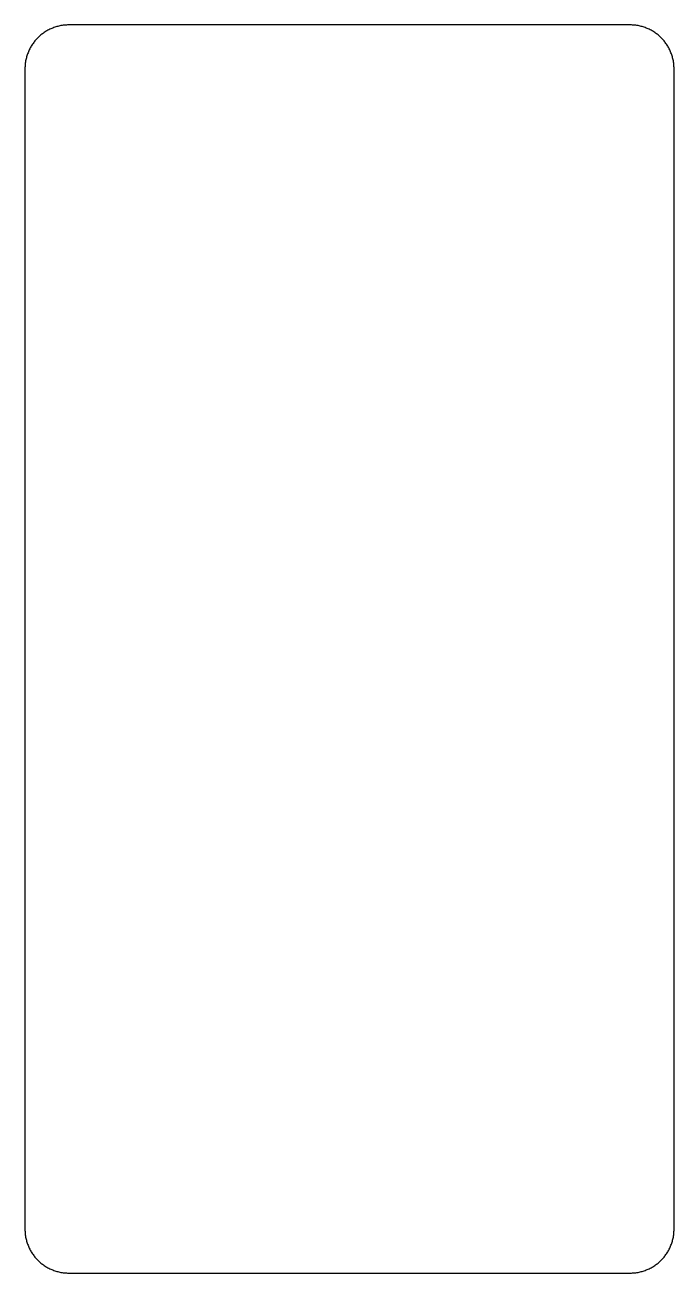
# Model space of a CAD drawing. Extents: x 75.3 to 127.3, y -164.8 to -64.8.
import ezdxf

# ---------------------------------------------------------------- set-up
doc = ezdxf.new("R2010")
doc.units = 0
doc.layers.add('LIVELLO_1', color=7, linetype='CONTINUOUS')

# ---------------------------------------------------------------- blocks, each defined once
blk = doc.blocks.new('BLOCK_2')
at = {"layer": 'LIVELLO_1'}
blk.add_open_spline([(127.309, -161.296), (127.309, -161.416), (127.303, -161.535), (127.291, -161.653), (127.279, -161.77), (127.261, -161.885), (127.238, -161.999), (127.214, -162.113), (127.185, -162.224), (127.151, -162.334), (127.117, -162.443), (127.078, -162.55), (127.033, -162.655), (126.989, -162.76), (126.939, -162.862), (126.885, -162.961), (126.831, -163.06), (126.773, -163.156), (126.709, -163.249), (126.646, -163.343), (126.579, -163.433), (126.507, -163.519), (126.436, -163.606), (126.36, -163.689), (126.281, -163.768), (126.202, -163.847), (126.119, -163.923), (126.032, -163.994), (125.946, -164.066), (125.856, -164.133), (125.763, -164.196), (125.67, -164.259), (125.573, -164.318), (125.474, -164.372), (125.375, -164.426), (125.273, -164.475), (125.168, -164.52), (125.064, -164.564), (124.957, -164.604), (124.847, -164.638), (124.738, -164.672), (124.626, -164.701), (124.512, -164.725), (124.399, -164.748), (124.283, -164.766), (124.166, -164.778), (124.049, -164.79), (123.93, -164.796), (123.809, -164.796), (123.809, -164.796), (120.997, -164.796), (120.997, -164.796), (120.997, -164.796), (118.184, -164.796), (118.184, -164.796), (118.184, -164.796), (115.372, -164.796), (115.372, -164.796), (115.372, -164.796), (112.559, -164.796), (112.559, -164.796), (112.559, -164.796), (109.747, -164.796), (109.747, -164.796), (109.747, -164.796), (106.934, -164.796), (106.934, -164.796), (106.934, -164.796), (104.122, -164.796), (104.122, -164.796), (104.122, -164.796), (101.309, -164.796), (101.309, -164.796), (101.309, -164.796), (98.497, -164.796), (98.497, -164.796), (98.497, -164.796), (95.684, -164.796), (95.684, -164.796), (95.684, -164.796), (92.872, -164.796), (92.872, -164.796), (92.872, -164.796), (90.059, -164.796), (90.059, -164.796), (90.059, -164.796), (87.247, -164.796), (87.247, -164.796), (87.247, -164.796), (84.434, -164.796), (84.434, -164.796), (84.434, -164.796), (81.622, -164.796), (81.622, -164.796), (81.622, -164.796), (78.809, -164.796), (78.809, -164.796), (78.689, -164.796), (78.57, -164.79), (78.453, -164.778), (78.335, -164.766), (78.22, -164.748), (78.106, -164.725), (77.993, -164.701), (77.881, -164.672), (77.771, -164.638), (77.662, -164.604), (77.555, -164.564), (77.45, -164.52), (77.346, -164.475), (77.244, -164.426), (77.145, -164.372), (77.045, -164.318), (76.949, -164.259), (76.856, -164.196), (76.763, -164.133), (76.673, -164.066), (76.586, -163.994), (76.5, -163.923), (76.417, -163.847), (76.337, -163.768), (76.258, -163.689), (76.183, -163.606), (76.111, -163.519), (76.04, -163.433), (75.972, -163.343), (75.909, -163.249), (75.846, -163.156), (75.787, -163.06), (75.733, -162.961), (75.679, -162.862), (75.63, -162.76), (75.585, -162.655), (75.541, -162.55), (75.502, -162.443), (75.467, -162.334), (75.433, -162.224), (75.404, -162.113), (75.381, -161.999), (75.357, -161.885), (75.339, -161.77), (75.327, -161.653), (75.315, -161.535), (75.309, -161.416), (75.309, -161.296), (75.309, -161.296), (75.309, -155.484), (75.309, -155.484), (75.309, -155.484), (75.309, -149.671), (75.309, -149.671), (75.309, -149.671), (75.309, -143.859), (75.309, -143.859), (75.309, -143.859), (75.309, -138.046), (75.309, -138.046), (75.309, -138.046), (75.309, -132.234), (75.309, -132.234), (75.309, -132.234), (75.309, -126.421), (75.309, -126.421), (75.309, -126.421), (75.309, -120.609), (75.309, -120.609), (75.309, -120.609), (75.309, -114.796), (75.309, -114.796), (75.309, -114.796), (75.309, -108.984), (75.309, -108.984), (75.309, -108.984), (75.309, -103.171), (75.309, -103.171), (75.309, -103.171), (75.309, -97.359), (75.309, -97.359), (75.309, -97.359), (75.309, -91.546), (75.309, -91.546), (75.309, -91.546), (75.309, -85.734), (75.309, -85.734), (75.309, -85.734), (75.309, -79.921), (75.309, -79.921), (75.309, -79.921), (75.309, -74.109), (75.309, -74.109), (75.309, -74.109), (75.309, -68.296), (75.309, -68.296), (75.309, -68.176), (75.315, -68.057), (75.327, -67.939), (75.339, -67.822), (75.357, -67.707), (75.381, -67.593), (75.404, -67.479), (75.433, -67.368), (75.467, -67.258), (75.502, -67.149), (75.541, -67.042), (75.585, -66.937), (75.63, -66.832), (75.679, -66.73), (75.733, -66.631), (75.787, -66.532), (75.846, -66.436), (75.909, -66.343), (75.972, -66.25), (76.04, -66.16), (76.111, -66.073), (76.183, -65.986), (76.258, -65.903), (76.337, -65.824), (76.417, -65.745), (76.5, -65.669), (76.586, -65.598), (76.673, -65.526), (76.763, -65.459), (76.856, -65.396), (76.949, -65.333), (77.045, -65.274), (77.145, -65.22), (77.244, -65.166), (77.346, -65.117), (77.45, -65.072), (77.555, -65.028), (77.662, -64.988), (77.771, -64.954), (77.881, -64.92), (77.993, -64.891), (78.106, -64.867), (78.22, -64.844), (78.335, -64.826), (78.453, -64.814), (78.57, -64.802), (78.689, -64.796), (78.809, -64.796), (78.809, -64.796), (81.622, -64.796), (81.622, -64.796), (81.622, -64.796), (84.434, -64.796), (84.434, -64.796), (84.434, -64.796), (87.247, -64.796), (87.247, -64.796), (87.247, -64.796), (90.059, -64.796), (90.059, -64.796), (90.059, -64.796), (92.872, -64.796), (92.872, -64.796), (92.872, -64.796), (95.684, -64.796), (95.684, -64.796), (95.684, -64.796), (98.497, -64.796), (98.497, -64.796), (98.497, -64.796), (101.309, -64.796), (101.309, -64.796), (101.309, -64.796), (104.122, -64.796), (104.122, -64.796), (104.122, -64.796), (106.934, -64.796), (106.934, -64.796), (106.934, -64.796), (109.747, -64.796), (109.747, -64.796), (109.747, -64.796), (112.559, -64.796), (112.559, -64.796), (112.559, -64.796), (115.372, -64.796), (115.372, -64.796), (115.372, -64.796), (118.184, -64.796), (118.184, -64.796), (118.184, -64.796), (120.997, -64.796), (120.997, -64.796), (120.997, -64.796), (123.809, -64.796), (123.809, -64.796), (123.93, -64.796), (124.049, -64.802), (124.166, -64.814), (124.283, -64.826), (124.399, -64.844), (124.512, -64.867), (124.626, -64.891), (124.738, -64.92), (124.847, -64.954), (124.957, -64.988), (125.064, -65.028), (125.168, -65.072), (125.273, -65.117), (125.375, -65.166), (125.474, -65.22), (125.573, -65.274), (125.67, -65.333), (125.763, -65.396), (125.856, -65.459), (125.946, -65.526), (126.032, -65.598), (126.119, -65.669), (126.202, -65.745), (126.281, -65.824), (126.36, -65.903), (126.436, -65.986), (126.507, -66.073), (126.579, -66.16), (126.646, -66.25), (126.709, -66.343), (126.773, -66.436), (126.831, -66.532), (126.885, -66.631), (126.939, -66.73), (126.989, -66.832), (127.033, -66.937), (127.078, -67.042), (127.117, -67.149), (127.151, -67.258), (127.185, -67.368), (127.214, -67.479), (127.238, -67.593), (127.261, -67.707), (127.279, -67.822), (127.291, -67.939), (127.303, -68.057), (127.309, -68.176), (127.309, -68.296), (127.309, -68.296), (127.309, -74.109), (127.309, -74.109), (127.309, -74.109), (127.309, -79.921), (127.309, -79.921), (127.309, -79.921), (127.309, -85.734), (127.309, -85.734), (127.309, -85.734), (127.309, -91.546), (127.309, -91.546), (127.309, -91.546), (127.309, -97.359), (127.309, -97.359), (127.309, -97.359), (127.309, -103.171), (127.309, -103.171), (127.309, -103.171), (127.309, -108.984), (127.309, -108.984), (127.309, -108.984), (127.309, -114.796), (127.309, -114.796), (127.309, -114.796), (127.309, -120.609), (127.309, -120.609), (127.309, -120.609), (127.309, -126.421), (127.309, -126.421), (127.309, -126.421), (127.309, -132.234), (127.309, -132.234), (127.309, -132.234), (127.309, -138.046), (127.309, -138.046), (127.309, -138.046), (127.309, -143.859), (127.309, -143.859), (127.309, -143.859), (127.309, -149.671), (127.309, -149.671), (127.309, -149.671), (127.309, -155.484), (127.309, -155.484), (127.309, -155.484), (127.309, -161.296), (127.309, -161.296)], degree=3, knots=[0, 0, 0, 0, 1, 1, 1, 2, 2, 2, 3, 3, 3, 4, 4, 4, 5, 5, 5, 6, 6, 6, 7, 7, 7, 8, 8, 8, 9, 9, 9, 10, 10, 10, 11, 11, 11, 12, 12, 12, 13, 13, 13, 14, 14, 14, 15, 15, 15, 16, 16, 16, 17, 17, 17, 18, 18, 18, 19, 19, 19, 20, 20, 20, 21, 21, 21, 22, 22, 22, 23, 23, 23, 24, 24, 24, 25, 25, 25, 26, 26, 26, 27, 27, 27, 28, 28, 28, 29, 29, 29, 30, 30, 30, 31, 31, 31, 32, 32, 32, 33, 33, 33, 34, 34, 34, 35, 35, 35, 36, 36, 36, 37, 37, 37, 38, 38, 38, 39, 39, 39, 40, 40, 40, 41, 41, 41, 42, 42, 42, 43, 43, 43, 44, 44, 44, 45, 45, 45, 46, 46, 46, 47, 47, 47, 48, 48, 48, 49, 49, 49, 50, 50, 50, 51, 51, 51, 52, 52, 52, 53, 53, 53, 54, 54, 54, 55, 55, 55, 56, 56, 56, 57, 57, 57, 58, 58, 58, 59, 59, 59, 60, 60, 60, 61, 61, 61, 62, 62, 62, 63, 63, 63, 64, 64, 64, 65, 65, 65, 66, 66, 66, 67, 67, 67, 68, 68, 68, 69, 69, 69, 70, 70, 70, 71, 71, 71, 72, 72, 72, 73, 73, 73, 74, 74, 74, 75, 75, 75, 76, 76, 76, 77, 77, 77, 78, 78, 78, 79, 79, 79, 80, 80, 80, 81, 81, 81, 82, 82, 82, 83, 83, 83, 84, 84, 84, 85, 85, 85, 86, 86, 86, 87, 87, 87, 88, 88, 88, 89, 89, 89, 90, 90, 90, 91, 91, 91, 92, 92, 92, 93, 93, 93, 94, 94, 94, 95, 95, 95, 96, 96, 96, 97, 97, 97, 98, 98, 98, 99, 99, 99, 100, 100, 100, 101, 101, 101, 102, 102, 102, 103, 103, 103, 104, 104, 104, 105, 105, 105, 106, 106, 106, 107, 107, 107, 108, 108, 108, 109, 109, 109, 110, 110, 110, 111, 111, 111, 112, 112, 112, 113, 113, 113, 114, 114, 114, 115, 115, 115, 116, 116, 116, 117, 117, 117, 118, 118, 118, 119, 119, 119, 120, 120, 120, 121, 121, 121, 122, 122, 122, 123, 123, 123, 124, 124, 124, 125, 125, 125, 126, 126, 126, 127, 127, 127, 128, 128, 128, 128], dxfattribs=at)
at = {"layer": 'LIVELLO_1', "color": 250}
blk.add_open_spline([(127.309, -161.296), (127.309, -161.416), (127.303, -161.535), (127.291, -161.653), (127.279, -161.77), (127.261, -161.885), (127.238, -161.999), (127.214, -162.113), (127.185, -162.224), (127.151, -162.334), (127.117, -162.443), (127.078, -162.55), (127.033, -162.655), (126.989, -162.76), (126.939, -162.862), (126.885, -162.961), (126.831, -163.06), (126.773, -163.156), (126.709, -163.249), (126.646, -163.343), (126.579, -163.433), (126.507, -163.519), (126.436, -163.606), (126.36, -163.689), (126.281, -163.768), (126.202, -163.847), (126.119, -163.923), (126.032, -163.994), (125.946, -164.066), (125.856, -164.133), (125.763, -164.196), (125.67, -164.259), (125.573, -164.318), (125.474, -164.372), (125.375, -164.426), (125.273, -164.475), (125.168, -164.52), (125.064, -164.564), (124.957, -164.604), (124.847, -164.638), (124.738, -164.672), (124.626, -164.701), (124.512, -164.725), (124.399, -164.748), (124.283, -164.766), (124.166, -164.778), (124.049, -164.79), (123.93, -164.796), (123.809, -164.796), (123.809, -164.796), (120.997, -164.796), (120.997, -164.796), (120.997, -164.796), (118.184, -164.796), (118.184, -164.796), (118.184, -164.796), (115.372, -164.796), (115.372, -164.796), (115.372, -164.796), (112.559, -164.796), (112.559, -164.796), (112.559, -164.796), (109.747, -164.796), (109.747, -164.796), (109.747, -164.796), (106.934, -164.796), (106.934, -164.796), (106.934, -164.796), (104.122, -164.796), (104.122, -164.796), (104.122, -164.796), (101.309, -164.796), (101.309, -164.796), (101.309, -164.796), (98.497, -164.796), (98.497, -164.796), (98.497, -164.796), (95.684, -164.796), (95.684, -164.796), (95.684, -164.796), (92.872, -164.796), (92.872, -164.796), (92.872, -164.796), (90.059, -164.796), (90.059, -164.796), (90.059, -164.796), (87.247, -164.796), (87.247, -164.796), (87.247, -164.796), (84.434, -164.796), (84.434, -164.796), (84.434, -164.796), (81.622, -164.796), (81.622, -164.796), (81.622, -164.796), (78.809, -164.796), (78.809, -164.796), (78.689, -164.796), (78.57, -164.79), (78.453, -164.778), (78.335, -164.766), (78.22, -164.748), (78.106, -164.725), (77.993, -164.701), (77.881, -164.672), (77.771, -164.638), (77.662, -164.604), (77.555, -164.564), (77.45, -164.52), (77.346, -164.475), (77.244, -164.426), (77.145, -164.372), (77.045, -164.318), (76.949, -164.259), (76.856, -164.196), (76.763, -164.133), (76.673, -164.066), (76.586, -163.994), (76.5, -163.923), (76.417, -163.847), (76.337, -163.768), (76.258, -163.689), (76.183, -163.606), (76.111, -163.519), (76.04, -163.433), (75.972, -163.343), (75.909, -163.249), (75.846, -163.156), (75.787, -163.06), (75.733, -162.961), (75.679, -162.862), (75.63, -162.76), (75.585, -162.655), (75.541, -162.55), (75.502, -162.443), (75.467, -162.334), (75.433, -162.224), (75.404, -162.113), (75.381, -161.999), (75.357, -161.885), (75.339, -161.77), (75.327, -161.653), (75.315, -161.535), (75.309, -161.416), (75.309, -161.296), (75.309, -161.296), (75.309, -155.484), (75.309, -155.484), (75.309, -155.484), (75.309, -149.671), (75.309, -149.671), (75.309, -149.671), (75.309, -143.859), (75.309, -143.859), (75.309, -143.859), (75.309, -138.046), (75.309, -138.046), (75.309, -138.046), (75.309, -132.234), (75.309, -132.234), (75.309, -132.234), (75.309, -126.421), (75.309, -126.421), (75.309, -126.421), (75.309, -120.609), (75.309, -120.609), (75.309, -120.609), (75.309, -114.796), (75.309, -114.796), (75.309, -114.796), (75.309, -108.984), (75.309, -108.984), (75.309, -108.984), (75.309, -103.171), (75.309, -103.171), (75.309, -103.171), (75.309, -97.359), (75.309, -97.359), (75.309, -97.359), (75.309, -91.546), (75.309, -91.546), (75.309, -91.546), (75.309, -85.734), (75.309, -85.734), (75.309, -85.734), (75.309, -79.921), (75.309, -79.921), (75.309, -79.921), (75.309, -74.109), (75.309, -74.109), (75.309, -74.109), (75.309, -68.296), (75.309, -68.296), (75.309, -68.176), (75.315, -68.057), (75.327, -67.939), (75.339, -67.822), (75.357, -67.707), (75.381, -67.593), (75.404, -67.479), (75.433, -67.368), (75.467, -67.258), (75.502, -67.149), (75.541, -67.042), (75.585, -66.937), (75.63, -66.832), (75.679, -66.73), (75.733, -66.631), (75.787, -66.532), (75.846, -66.436), (75.909, -66.343), (75.972, -66.25), (76.04, -66.16), (76.111, -66.073), (76.183, -65.986), (76.258, -65.903), (76.337, -65.824), (76.417, -65.745), (76.5, -65.669), (76.586, -65.598), (76.673, -65.526), (76.763, -65.459), (76.856, -65.396), (76.949, -65.333), (77.045, -65.274), (77.145, -65.22), (77.244, -65.166), (77.346, -65.117), (77.45, -65.072), (77.555, -65.028), (77.662, -64.988), (77.771, -64.954), (77.881, -64.92), (77.993, -64.891), (78.106, -64.867), (78.22, -64.844), (78.335, -64.826), (78.453, -64.814), (78.57, -64.802), (78.689, -64.796), (78.809, -64.796), (78.809, -64.796), (81.622, -64.796), (81.622, -64.796), (81.622, -64.796), (84.434, -64.796), (84.434, -64.796), (84.434, -64.796), (87.247, -64.796), (87.247, -64.796), (87.247, -64.796), (90.059, -64.796), (90.059, -64.796), (90.059, -64.796), (92.872, -64.796), (92.872, -64.796), (92.872, -64.796), (95.684, -64.796), (95.684, -64.796), (95.684, -64.796), (98.497, -64.796), (98.497, -64.796), (98.497, -64.796), (101.309, -64.796), (101.309, -64.796), (101.309, -64.796), (104.122, -64.796), (104.122, -64.796), (104.122, -64.796), (106.934, -64.796), (106.934, -64.796), (106.934, -64.796), (109.747, -64.796), (109.747, -64.796), (109.747, -64.796), (112.559, -64.796), (112.559, -64.796), (112.559, -64.796), (115.372, -64.796), (115.372, -64.796), (115.372, -64.796), (118.184, -64.796), (118.184, -64.796), (118.184, -64.796), (120.997, -64.796), (120.997, -64.796), (120.997, -64.796), (123.809, -64.796), (123.809, -64.796), (123.93, -64.796), (124.049, -64.802), (124.166, -64.814), (124.283, -64.826), (124.399, -64.844), (124.512, -64.867), (124.626, -64.891), (124.738, -64.92), (124.847, -64.954), (124.957, -64.988), (125.064, -65.028), (125.168, -65.072), (125.273, -65.117), (125.375, -65.166), (125.474, -65.22), (125.573, -65.274), (125.67, -65.333), (125.763, -65.396), (125.856, -65.459), (125.946, -65.526), (126.032, -65.598), (126.119, -65.669), (126.202, -65.745), (126.281, -65.824), (126.36, -65.903), (126.436, -65.986), (126.507, -66.073), (126.579, -66.16), (126.646, -66.25), (126.709, -66.343), (126.773, -66.436), (126.831, -66.532), (126.885, -66.631), (126.939, -66.73), (126.989, -66.832), (127.033, -66.937), (127.078, -67.042), (127.117, -67.149), (127.151, -67.258), (127.185, -67.368), (127.214, -67.479), (127.238, -67.593), (127.261, -67.707), (127.279, -67.822), (127.291, -67.939), (127.303, -68.057), (127.309, -68.176), (127.309, -68.296), (127.309, -68.296), (127.309, -74.109), (127.309, -74.109), (127.309, -74.109), (127.309, -79.921), (127.309, -79.921), (127.309, -79.921), (127.309, -85.734), (127.309, -85.734), (127.309, -85.734), (127.309, -91.546), (127.309, -91.546), (127.309, -91.546), (127.309, -97.359), (127.309, -97.359), (127.309, -97.359), (127.309, -103.171), (127.309, -103.171), (127.309, -103.171), (127.309, -108.984), (127.309, -108.984), (127.309, -108.984), (127.309, -114.796), (127.309, -114.796), (127.309, -114.796), (127.309, -120.609), (127.309, -120.609), (127.309, -120.609), (127.309, -126.421), (127.309, -126.421), (127.309, -126.421), (127.309, -132.234), (127.309, -132.234), (127.309, -132.234), (127.309, -138.046), (127.309, -138.046), (127.309, -138.046), (127.309, -143.859), (127.309, -143.859), (127.309, -143.859), (127.309, -149.671), (127.309, -149.671), (127.309, -149.671), (127.309, -155.484), (127.309, -155.484), (127.309, -155.484), (127.309, -161.296), (127.309, -161.296)], degree=3, knots=[0, 0, 0, 0, 1, 1, 1, 2, 2, 2, 3, 3, 3, 4, 4, 4, 5, 5, 5, 6, 6, 6, 7, 7, 7, 8, 8, 8, 9, 9, 9, 10, 10, 10, 11, 11, 11, 12, 12, 12, 13, 13, 13, 14, 14, 14, 15, 15, 15, 16, 16, 16, 17, 17, 17, 18, 18, 18, 19, 19, 19, 20, 20, 20, 21, 21, 21, 22, 22, 22, 23, 23, 23, 24, 24, 24, 25, 25, 25, 26, 26, 26, 27, 27, 27, 28, 28, 28, 29, 29, 29, 30, 30, 30, 31, 31, 31, 32, 32, 32, 33, 33, 33, 34, 34, 34, 35, 35, 35, 36, 36, 36, 37, 37, 37, 38, 38, 38, 39, 39, 39, 40, 40, 40, 41, 41, 41, 42, 42, 42, 43, 43, 43, 44, 44, 44, 45, 45, 45, 46, 46, 46, 47, 47, 47, 48, 48, 48, 49, 49, 49, 50, 50, 50, 51, 51, 51, 52, 52, 52, 53, 53, 53, 54, 54, 54, 55, 55, 55, 56, 56, 56, 57, 57, 57, 58, 58, 58, 59, 59, 59, 60, 60, 60, 61, 61, 61, 62, 62, 62, 63, 63, 63, 64, 64, 64, 65, 65, 65, 66, 66, 66, 67, 67, 67, 68, 68, 68, 69, 69, 69, 70, 70, 70, 71, 71, 71, 72, 72, 72, 73, 73, 73, 74, 74, 74, 75, 75, 75, 76, 76, 76, 77, 77, 77, 78, 78, 78, 79, 79, 79, 80, 80, 80, 81, 81, 81, 82, 82, 82, 83, 83, 83, 84, 84, 84, 85, 85, 85, 86, 86, 86, 87, 87, 87, 88, 88, 88, 89, 89, 89, 90, 90, 90, 91, 91, 91, 92, 92, 92, 93, 93, 93, 94, 94, 94, 95, 95, 95, 96, 96, 96, 97, 97, 97, 98, 98, 98, 99, 99, 99, 100, 100, 100, 101, 101, 101, 102, 102, 102, 103, 103, 103, 104, 104, 104, 105, 105, 105, 106, 106, 106, 107, 107, 107, 108, 108, 108, 109, 109, 109, 110, 110, 110, 111, 111, 111, 112, 112, 112, 113, 113, 113, 114, 114, 114, 115, 115, 115, 116, 116, 116, 117, 117, 117, 118, 118, 118, 119, 119, 119, 120, 120, 120, 121, 121, 121, 122, 122, 122, 123, 123, 123, 124, 124, 124, 125, 125, 125, 126, 126, 126, 127, 127, 127, 128, 128, 128, 128], dxfattribs=at)

msp = doc.modelspace()

# ---------------------------------------------------------------- block references
at = {"layer": 'LIVELLO_1'}
msp.add_blockref('BLOCK_2', (0, 0), dxfattribs=at)

doc.saveas('drawing.dxf')
